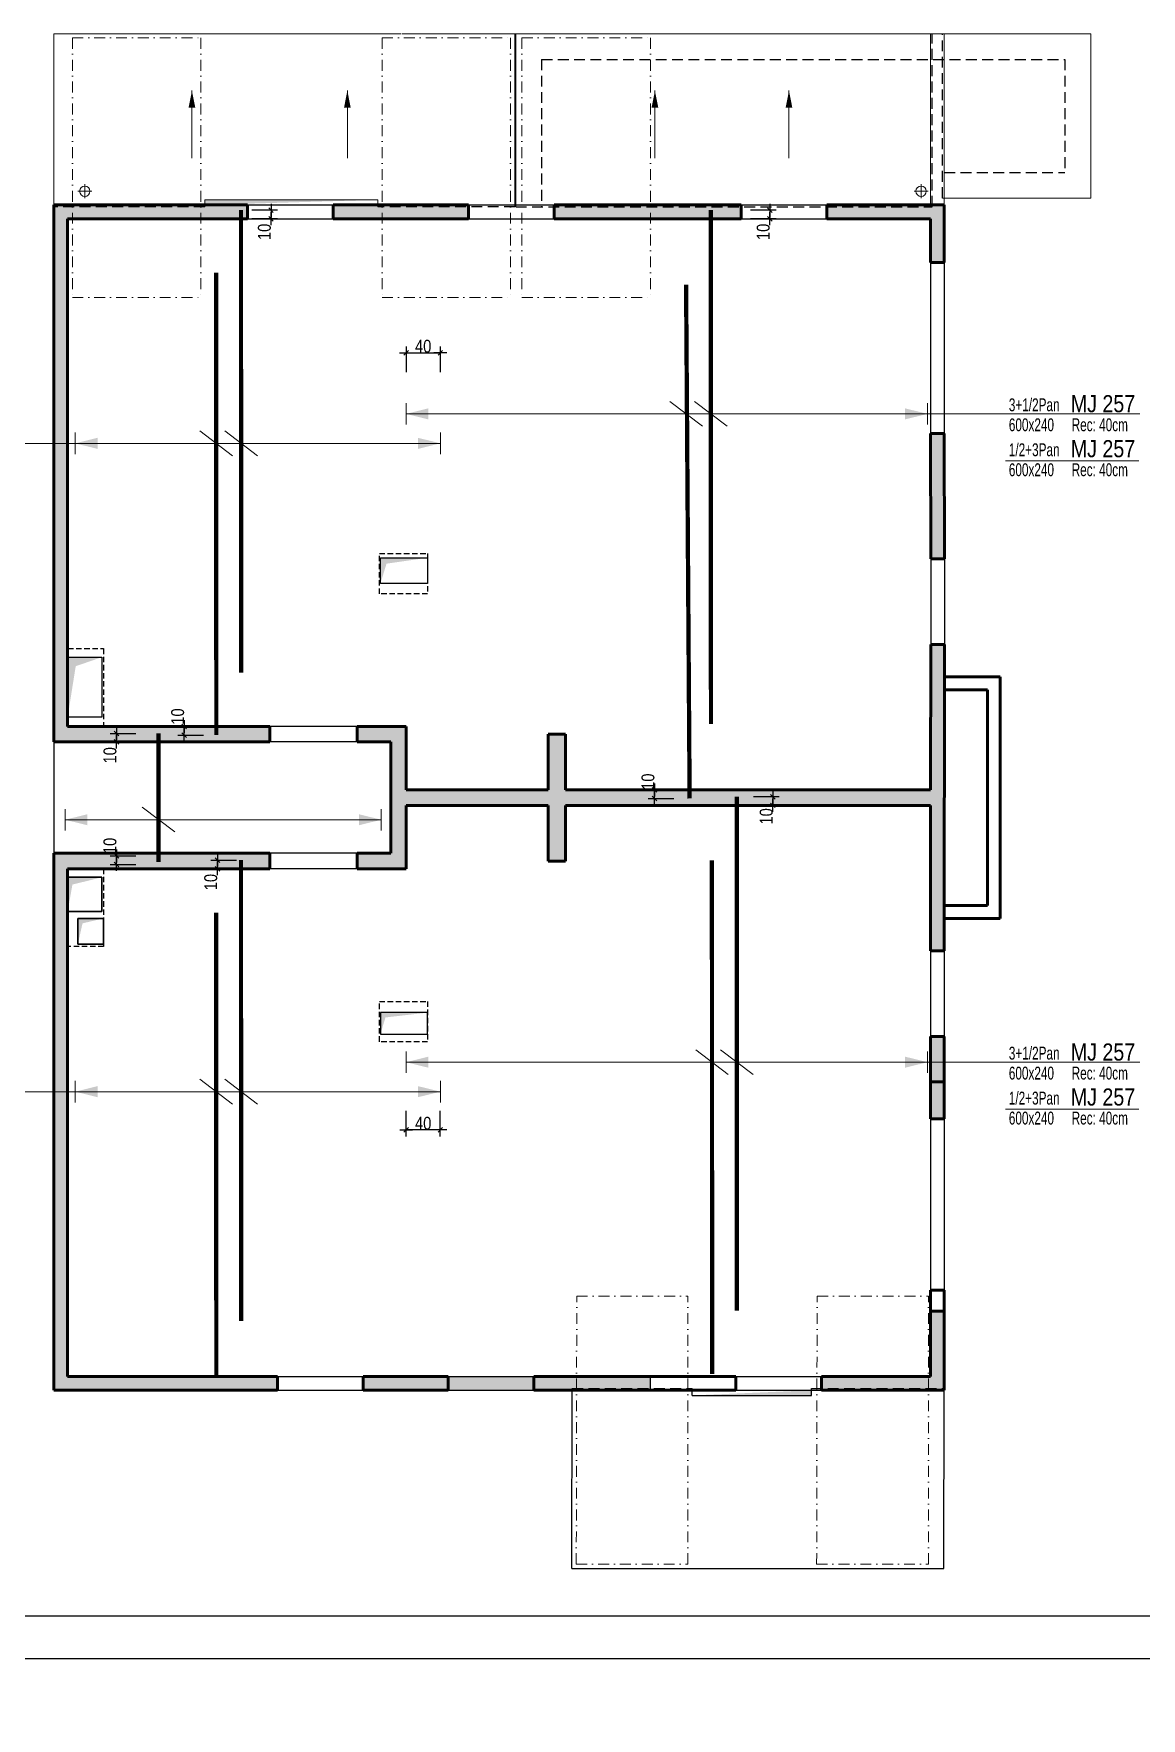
# Model space of a CAD drawing. Header units: millimetres. Extents: x 12045 to 47376, y -21493 to -16931.
# Drawn here: x 39640 to 40933, y -21493 to -19526 of the extents above; entities that cross this region are included whole.
import ezdxf

# ---------------------------------------------------------------- set-up
doc = ezdxf.new("R2010")
doc.units = ezdxf.units.MM
for name, pattern in [('CACHE', [9.525, 6.35, -3.175]), ('CACHEX2', [19.05, 12.7, -6.35]), ('TIRETPTX2', [50.8, 25.4, -12.7, 0, -12.7])]:
    doc.linetypes.add(name, pattern=pattern)
for name, color, linetype in [('01-Cad  2', 1, 'Continuous'), ('01_ARMA_INF', 50, 'Continuous'), ('01_cote_gen', 4, 'Continuous'), ('01_linteaux', 2, 'Continuous'), ('01_murs_sup', 2, 'CACHEX2'), ('01_resv', 32, 'Continuous'), ('01_texte', 230, 'Continuous'), ('AA_COTES', 2, 'Continuous')]:
    doc.layers.add(name, color=color, linetype=linetype)
for name, color, linetype, lineweight in [('01_murs_coup', 5, 'Continuous', 60), ('01_tram_axes', 2, 'TIRETPTX2', 9), ('_GAZELEC-RESERVATION 2', 6, 'Continuous', 18)]:
    doc.layers.add(name, color=color, linetype=linetype, lineweight=lineweight)
doc.styles.add('PATIO', font='ARIALN.TTF')
doc.styles.add('STYLE2', font='ARIALN.TTF')
doc.dimstyles.new('JB50', dxfattribs={"dimscale": 0.1, "dimtxt": 150, "dimasz": 15, "dimexe": 0.1, "dimexo": 0.1, "dimgap": 0.09, "dimtad": 1, "dimdec": 1, "dimdsep": 46, "dimtxsty": 'STYLE2', "dimblk1": 'BOND_G', "dimblk2": 'BOND_D', "dimsah": 1, "dimcen": 1.5, "dimdle": 0.01, "dimse1": 1, "dimse2": 1, "dimclrd": 4, "dimclre": 2, "dimclrt": 6, "dimazin": 2, "dimtfac": 2.333333, "dimtdec": 1, "dimtix": 1, "dimtmove": 2, "dimatfit": 3, "dimldrblk": 'BOND_G', "dimfxl": 1, "dimtolj": 1, "dimtzin": 0, "dimarcsym": 0})

# ---------------------------------------------------------------- blocks, each defined once
blk = doc.blocks.new('BOND_G')
at = {"layer": 'AA_COTES', "color": 0}
for p, q in [((0, -5), (0, 15)), ((5, 0), (-5, 0)), ((1.8, 1.8), (-1.8, -1.8))]:
    blk.add_line(p, q, dxfattribs=at)
blk = doc.blocks.new('BOND_D')
at = {"layer": 'AA_COTES', "color": 0}
for p, q in [((5, 0), (-5, 0)), ((-1.8, -1.8), (1.8, 1.8)), ((0, 5), (0, -15))]:
    blk.add_line(p, q, dxfattribs=at)
blk = doc.blocks.new('*D2674')
at = {"layer": '01_cote_gen', "color": 4, "lineweight": -2, "ltscale": 0.1, "transparency": 16777216}
blk.add_line((39917.4, -19733.5), (39917.4, -19740.5), dxfattribs=at)
at = {"layer": 'Defpoints', "color": 0, "ltscale": 0.1, "transparency": 16777216}
for p in [(37564.7, -19742), (39858.3, -19732), (39917.4, -19742)]:
    blk.add_point(p, dxfattribs=at)
at = {"layer": '01_cote_gen', "color": 4, "lineweight": -2, "ltscale": 0.1, "transparency": 16777216, "xscale": 1.5, "yscale": 1.5, "zscale": 1.5}
for name, p, rotation in [('BOND_G', (39917.4, -19732), 90), ('BOND_D', (39917.4, -19742), 270)]:
    blk.add_blockref(name, p, dxfattribs=dict(at, rotation=rotation))
at = {"layer": '01_cote_gen', "color": 6, "ltscale": 0.1, "transparency": 16777216, "insert": (39909.7, -19757.4), "char_height": 15, "attachment_point": 5, "rotation": 90, "style": 'STYLE2'}
blk.add_mtext('\\A1;10', dxfattribs=at)
blk = doc.blocks.new('*D2675')
at = {"layer": '01_cote_gen', "color": 4, "lineweight": -2, "ltscale": 0.1, "transparency": 16777216}
blk.add_line((39816.2, -20343.5), (39816.2, -20336.5), dxfattribs=at)
at = {"layer": 'Defpoints', "color": 0, "ltscale": 0.1, "transparency": 16777216}
for p in [(39816.2, -20335), (39850.2, -20335), (42120.7, -20345)]:
    blk.add_point(p, dxfattribs=at)
at = {"layer": '01_cote_gen', "color": 4, "lineweight": -2, "ltscale": 0.1, "transparency": 16777216, "xscale": 1.5, "yscale": 1.5, "zscale": 1.5}
for name, p, rotation in [('BOND_D', (39816.2, -20335), 90), ('BOND_G', (39816.2, -20345), 270)]:
    blk.add_blockref(name, p, dxfattribs=dict(at, rotation=rotation))
at = {"layer": '01_cote_gen', "color": 6, "ltscale": 0.1, "transparency": 16777216, "insert": (39808.5, -20323.3), "char_height": 15, "attachment_point": 5, "rotation": 90, "style": 'STYLE2'}
blk.add_mtext('\\A1;10', dxfattribs=at)
blk = doc.blocks.new('*D2676')
at = {"layer": '01_cote_gen', "color": 4, "lineweight": -2, "ltscale": 0.1, "transparency": 16777216}
blk.add_line((40076.5, -19898.7), (40113.5, -19898.7), dxfattribs=at)
at = {"layer": 'Defpoints', "color": 0, "ltscale": 0.1, "transparency": 16777216}
for p in [(40115, -19898.7), (40075, -19924.6), (40115, -19924.6)]:
    blk.add_point(p, dxfattribs=at)
at = {"layer": '01_cote_gen', "color": 4, "lineweight": -2, "ltscale": 0.1, "transparency": 16777216, "xscale": 1.5, "yscale": 1.5, "zscale": 1.5, "rotation": 180}
blk.add_blockref('BOND_G', (40075, -19898.7), dxfattribs=at)
at = {"layer": '01_cote_gen', "color": 4, "lineweight": -2, "ltscale": 0.1, "transparency": 16777216, "xscale": 1.5, "yscale": 1.5, "zscale": 1.5}
blk.add_blockref('BOND_D', (40115, -19898.7), dxfattribs=at)
at = {"layer": '01_cote_gen', "color": 6, "ltscale": 0.1, "transparency": 16777216, "insert": (40095, -19891), "char_height": 15, "attachment_point": 5, "style": 'STYLE2'}
blk.add_mtext('\\A1;40', dxfattribs=at)
blk = doc.blocks.new('*D2677')
at = {"layer": '01_cote_gen', "color": 4, "lineweight": -2, "ltscale": 0.1, "transparency": 16777216}
blk.add_line((40499.6, -19733.5), (40499.6, -19740.5), dxfattribs=at)
at = {"layer": 'Defpoints', "color": 0, "ltscale": 0.1, "transparency": 16777216}
for p in [(38147, -19742), (40440.5, -19732), (40499.6, -19742)]:
    blk.add_point(p, dxfattribs=at)
at = {"layer": '01_cote_gen', "color": 4, "lineweight": -2, "ltscale": 0.1, "transparency": 16777216, "xscale": 1.5, "yscale": 1.5, "zscale": 1.5}
for name, p, rotation in [('BOND_G', (40499.6, -19732), 90), ('BOND_D', (40499.6, -19742), 270)]:
    blk.add_blockref(name, p, dxfattribs=dict(at, rotation=rotation))
at = {"layer": '01_cote_gen', "color": 6, "ltscale": 0.1, "transparency": 16777216, "insert": (40491.9, -19757.4), "char_height": 15, "attachment_point": 5, "rotation": 90, "style": 'STYLE2'}
blk.add_mtext('\\A1;10', dxfattribs=at)
blk = doc.blocks.new('*D2678')
at = {"layer": '01_cote_gen', "color": 4, "lineweight": -2, "ltscale": 0.1, "transparency": 16777216}
blk.add_line((39854.8, -20499.5), (39854.8, -20492.5), dxfattribs=at)
at = {"layer": 'Defpoints', "color": 0, "ltscale": 0.1, "transparency": 16777216}
for p in [(39854.8, -20491), (39882.4, -20491), (39904.3, -20501)]:
    blk.add_point(p, dxfattribs=at)
at = {"layer": '01_cote_gen', "color": 4, "lineweight": -2, "ltscale": 0.1, "transparency": 16777216, "xscale": 1.5, "yscale": 1.5, "zscale": 1.5}
for name, p, rotation in [('BOND_D', (39854.8, -20491), 90), ('BOND_G', (39854.8, -20501), 270)]:
    blk.add_blockref(name, p, dxfattribs=dict(at, rotation=rotation))
at = {"layer": '01_cote_gen', "color": 6, "ltscale": 0.1, "transparency": 16777216, "insert": (39847.1, -20516.6), "char_height": 15, "attachment_point": 5, "rotation": 90, "style": 'STYLE2'}
blk.add_mtext('\\A1;10', dxfattribs=at)
blk = doc.blocks.new('*D2679')
at = {"layer": '01_cote_gen', "color": 4, "lineweight": -2, "ltscale": 0.1, "transparency": 16777216}
blk.add_line((40113.5, -20806), (40076.6, -20806), dxfattribs=at)
at = {"layer": 'Defpoints', "color": 0, "ltscale": 0.1, "transparency": 16777216}
for p in [(40075.1, -20739.4), (40115, -20773.8), (40075.1, -20806)]:
    blk.add_point(p, dxfattribs=at)
at = {"layer": '01_cote_gen', "color": 4, "lineweight": -2, "ltscale": 0.1, "transparency": 16777216, "xscale": 1.5, "yscale": 1.5, "zscale": 1.5, "rotation": 180}
blk.add_blockref('BOND_D', (40075.1, -20806), dxfattribs=at)
at = {"layer": '01_cote_gen', "color": 4, "lineweight": -2, "ltscale": 0.1, "transparency": 16777216, "xscale": 1.5, "yscale": 1.5, "zscale": 1.5}
blk.add_blockref('BOND_G', (40115, -20806), dxfattribs=at)
at = {"layer": '01_cote_gen', "color": 6, "ltscale": 0.1, "transparency": 16777216, "insert": (40095, -20798.3), "char_height": 15, "attachment_point": 5, "style": 'STYLE2'}
blk.add_mtext('\\A1;40', dxfattribs=at)
blk = doc.blocks.new('*D2680')
at = {"layer": '01_cote_gen', "color": 4, "lineweight": -2, "ltscale": 0.1, "transparency": 16777216}
blk.add_line((40365.1, -20417.5), (40365.1, -20410.5), dxfattribs=at)
at = {"layer": 'Defpoints', "color": 0, "ltscale": 0.1, "transparency": 16777216}
for p in [(40365.1, -20409), (40397.4, -20409), (40406, -20419)]:
    blk.add_point(p, dxfattribs=at)
at = {"layer": '01_cote_gen', "color": 4, "lineweight": -2, "ltscale": 0.1, "transparency": 16777216, "xscale": 1.5, "yscale": 1.5, "zscale": 1.5}
for name, p, rotation in [('BOND_D', (40365.1, -20409), 90), ('BOND_G', (40365.1, -20419), 270)]:
    blk.add_blockref(name, p, dxfattribs=dict(at, rotation=rotation))
at = {"layer": '01_cote_gen', "color": 6, "ltscale": 0.1, "transparency": 16777216, "insert": (40357.4, -20399.4), "char_height": 15, "attachment_point": 5, "rotation": 90, "style": 'STYLE2'}
blk.add_mtext('\\A1;10', dxfattribs=at)
blk = doc.blocks.new('*D2681')
at = {"layer": '01_cote_gen', "color": 4, "lineweight": -2, "ltscale": 0.1, "transparency": 16777216}
blk.add_line((40503.1, -20418.5), (40503.1, -20425.5), dxfattribs=at)
at = {"layer": 'Defpoints', "color": 0, "ltscale": 0.1, "transparency": 16777216}
for p in [(40461, -20417), (40470, -20427), (40503.1, -20427)]:
    blk.add_point(p, dxfattribs=at)
at = {"layer": '01_cote_gen', "color": 4, "lineweight": -2, "ltscale": 0.1, "transparency": 16777216, "xscale": 1.5, "yscale": 1.5, "zscale": 1.5}
for name, p, rotation in [('BOND_G', (40503.1, -20417), 90), ('BOND_D', (40503.1, -20427), 270)]:
    blk.add_blockref(name, p, dxfattribs=dict(at, rotation=rotation))
at = {"layer": '01_cote_gen', "color": 6, "ltscale": 0.1, "transparency": 16777216, "insert": (40495.4, -20439.9), "char_height": 15, "attachment_point": 5, "rotation": 90, "style": 'STYLE2'}
blk.add_mtext('\\A1;10', dxfattribs=at)
blk = doc.blocks.new('*D2682')
at = {"layer": '01_cote_gen', "color": 4, "lineweight": -2, "ltscale": 0.1, "transparency": 16777216}
blk.add_line((39737.1, -20351.5), (39737.1, -20344.5), dxfattribs=at)
at = {"layer": 'Defpoints', "color": 0, "ltscale": 0.1, "transparency": 16777216}
for p in [(39737.1, -20343), (39764.7, -20343), (39786.7, -20353)]:
    blk.add_point(p, dxfattribs=at)
at = {"layer": '01_cote_gen', "color": 4, "lineweight": -2, "ltscale": 0.1, "transparency": 16777216, "xscale": 1.5, "yscale": 1.5, "zscale": 1.5}
for name, p, rotation in [('BOND_D', (39737.1, -20343), 90), ('BOND_G', (39737.1, -20353), 270)]:
    blk.add_blockref(name, p, dxfattribs=dict(at, rotation=rotation))
at = {"layer": '01_cote_gen', "color": 6, "ltscale": 0.1, "transparency": 16777216, "insert": (39729.5, -20368.6), "char_height": 15, "attachment_point": 5, "rotation": 90, "style": 'STYLE2'}
blk.add_mtext('\\A1;10', dxfattribs=at)
blk = doc.blocks.new('*D2683')
at = {"layer": '01_cote_gen', "color": 4, "lineweight": -2, "ltscale": 0.1, "transparency": 16777216}
blk.add_line((39737.1, -20494.6), (39737.1, -20487.6), dxfattribs=at)
at = {"layer": 'Defpoints', "color": 0, "ltscale": 0.1, "transparency": 16777216}
for p in [(39737.1, -20486.1), (39771.1, -20486.1), (42041.7, -20496.1)]:
    blk.add_point(p, dxfattribs=at)
at = {"layer": '01_cote_gen', "color": 4, "lineweight": -2, "ltscale": 0.1, "transparency": 16777216, "xscale": 1.5, "yscale": 1.5, "zscale": 1.5}
for name, p, rotation in [('BOND_D', (39737.1, -20486.1), 90), ('BOND_G', (39737.1, -20496.1), 270)]:
    blk.add_blockref(name, p, dxfattribs=dict(at, rotation=rotation))
at = {"layer": '01_cote_gen', "color": 6, "ltscale": 0.1, "transparency": 16777216, "insert": (39729.5, -20474.4), "char_height": 15, "attachment_point": 5, "rotation": 90, "style": 'STYLE2'}
blk.add_mtext('\\A1;10', dxfattribs=at)

msp = doc.modelspace()

# ---------------------------------------------------------------- hatches: boundary and pattern name
at = {"layer": '01_murs_sup', "ltscale": 0.1}
h = msp.add_hatch(dxfattribs=at)
h.set_pattern_fill('DASH', color=256, scale=2.5, angle=135)
h.set_pattern_definition([(135, (10964.975, 14226.0135), (-11.2253202, 9e-16), [7.9375, -7.9375])])
h.paths.add_polyline_path([(39890.05, -19725.99), (39664.05, -19725.99), (39664.05, -20352.99), (39916.05, -20352.99), (39916.05, -20334.99), (39680.05, -20334.99), (39680.05, -19741.99), (39890.05, -19741.99)])
h.paths.add_polyline_path([(40148.05, -19725.99), (39990.05, -19725.99), (39990.05, -19741.99), (40148.05, -19741.99)])
h.paths.add_polyline_path([(40466.05, -19725.99), (40248.05, -19725.99), (40248.05, -19741.99), (40466.05, -19741.99)])
h.paths.add_polyline_path([(40703.05, -19725.99), (40566.05, -19725.99), (40566.05, -19741.99), (40687.05, -19741.99), (40687.05, -19792.99), (40703.05, -19792.99)])
h.paths.add_polyline_path([(40703.05, -19992.99), (40687.05, -19992.99), (40687.54, -20139.03), (40703.54, -20139.03)])
h.paths.add_polyline_path([(40703.54, -20239.03), (40687.54, -20239.03), (40687.05, -20408.99), (40261.05, -20408.99), (40261.05, -20343.99), (40241.05, -20343.99), (40241.05, -20408.99), (40075.05, -20408.99), (40075.05, -20334.99), (40018.05, -20334.99), (40018.05, -20352.99), (40057.05, -20352.99), (40057.05, -20482.99), (40018.05, -20482.99), (40018.05, -20500.99), (40075.05, -20500.99), (40075.05, -20426.99), (40241.05, -20426.99), (40241.05, -20491.99), (40261.05, -20491.99), (40261.05, -20426.99), (40687.05, -20426.99), (40687.05, -20596.99), (40703.05, -20596.99)])
h.paths.add_polyline_path([(40703.05, -20696.99), (40687.05, -20696.99), (40687.05, -20792.99), (40703.05, -20792.99)])
h.paths.add_polyline_path([(40703.05, -21017.62), (40687.05, -21017.62), (40687.05, -21093.99), (40560.05, -21093.99), (40560.05, -21109.99), (40703.05, -21109.99)])
h.paths.add_polyline_path([(40360.05, -21093.99), (40025.05, -21093.99), (40025.05, -21109.99), (40360.05, -21109.99)])
h.paths.add_polyline_path([(39925.05, -21093.99), (39680.05, -21093.99), (39680.05, -20500.99), (39916.05, -20500.99), (39916.05, -20482.99), (39664.05, -20482.99), (39664.05, -21109.99), (39925.05, -21109.99)])
h.paths.add_polyline_path([(39662.05, -21148.99), (39646.05, -21148.99), (39646.05, -21148.99), (39662.05, -21148.99)])
h.paths.add_polyline_path([(39662.05, -21492.99), (39646.05, -21492.99), (39646.05, -21492.99), (39662.05, -21492.99)])

# ---------------------------------------------------------------- linework, layer by layer
at = {"layer": '01-Cad  2'}
for p, q in [((41110.7, -21373.64), (38010.7, -21373.64)), ((41110.7, -21423.64), (37960.7, -21423.64))]:
    msp.add_line(p, q, dxfattribs=at)
at = {"layer": '01_ARMA_INF', "linetype": 'Continuous', "lineweight": 0, "const_width": 5, "flags": 128}
for points in [[(39882.35, -19731.99), (39882.5, -20271.99)], [(40430.74, -19731.99), (40430.89, -20331.99)], [(39853.43, -19804.98), (39853.58, -20344.98)], [(40401.83, -19818.99), (40405.97, -20418.99)], [(39786.04, -20343.05), (39786.09, -20493)], [(40460.95, -20416.99), (40461.1, -21016.99)], [(39882.35, -20490.99), (39882.5, -21028.99)], [(40432.02, -20491.05), (40432.16, -21091.05)], [(39853.43, -20552.3), (39853.58, -21092.3)]]:
    msp.add_lwpolyline(points, dxfattribs=at)
at = {"layer": '01_linteaux', "lineweight": 0}
for p, q in [((39664.05, -19525.99), (39664.05, -19725.99)), ((39664.05, -19525.99), (40069.05, -19525.99)), ((40070.05, -19525.99), (40203.05, -19525.99)), ((40202.05, -19525.99), (40202.05, -19727.99)), ((40203.05, -19525.99), (40203.05, -19727.99)), ((40203.05, -19525.99), (40874.05, -19525.99)), ((40687.05, -19725.99), (40687.05, -19525.99)), ((40703.05, -19725.99), (40703.05, -19525.99)), ((40874.05, -19525.99), (40874.05, -19717.99)), ((39700.05, -19701.84), (39700.05, -19718.15)), ((40676.05, -19701.84), (40676.05, -19718.15)), ((39691.89, -19709.99), (39708.2, -19709.99)), ((39840.05, -19719.99), (39840.05, -19727.99)), ((39840.05, -19719.99), (40042.05, -19719.99)), ((40042.05, -19719.99), (40042.05, -19727.99)), ((40667.89, -19709.99), (40684.2, -19709.99)), ((40703.05, -19717.99), (40874.05, -19717.99)), ((40703.05, -19717.99), (40703.05, -19725.99))]:
    msp.add_line(p, q, dxfattribs=at)
at = {"layer": '01_linteaux', "color": 230, "lineweight": 0}
for p, q in [((39825.11, -19592.49), (39825.11, -19671.35)), ((40006.5, -19592.49), (40006.5, -19671.35)), ((40365.48, -19592.49), (40365.48, -19671.35)), ((40521.92, -19592.49), (40521.92, -19671.35))]:
    msp.add_line(p, q, dxfattribs=at)
at = {"layer": '01_linteaux', "ltscale": 0.1}
for p, q in [((39890.05, -19725.99), (39990.05, -19725.99)), ((40148.05, -19725.99), (40248.05, -19725.99)), ((40466.05, -19725.99), (40566.05, -19725.99)), ((39890.05, -19741.99), (39990.05, -19741.99)), ((40148.05, -19741.99), (40248.05, -19741.99)), ((40466.05, -19741.99), (40566.05, -19741.99)), ((40687.05, -19792.99), (40687.05, -19992.99)), ((40703.05, -19792.99), (40703.05, -19992.99)), ((40687.54, -20139.03), (40687.54, -20239.03)), ((40703.54, -20139.03), (40703.54, -20239.03)), ((40018.05, -20334.99), (39916.05, -20334.99)), ((39664.05, -20352.99), (39664.05, -20482.99)), ((40018.05, -20352.99), (39916.05, -20352.99)), ((40018.05, -20482.99), (39916.05, -20482.99)), ((40018.05, -20500.99), (39916.05, -20500.99)), ((40687.05, -20596.99), (40687.05, -20696.99)), ((40703.05, -20596.99), (40703.05, -20696.99)), ((40687.05, -20792.99), (40687.05, -20992.99)), ((40703.05, -20792.99), (40703.05, -20992.99)), ((39925.05, -21093.99), (40025.05, -21093.99)), ((40124.05, -21093.99), (40224.05, -21093.99)), ((40460.05, -21093.99), (40560.05, -21093.99)), ((39925.05, -21109.99), (40025.05, -21109.99)), ((40124.05, -21109.99), (40224.05, -21109.99)), ((40268.68, -21317.98), (40269.05, -21107.99)), ((40409.05, -21115.99), (40409.05, -21107.99)), ((40409.05, -21115.99), (40548.05, -21115.99)), ((40460.05, -21109.99), (40560.05, -21109.99)), ((40548.05, -21115.99), (40548.05, -21107.99)), ((40702.68, -21317.98), (40703.05, -21109.99)), ((40268.68, -21317.98), (40702.68, -21317.98))]:
    msp.add_line(p, q, dxfattribs=at)
at = {"layer": '01_linteaux', "lineweight": 0}
for centre in [(39700.05, -19709.99), (40676.05, -19709.99)]:
    msp.add_circle(centre, 6, dxfattribs=at)
at = {"layer": '01_linteaux', "color": 230, "lineweight": 0}
for points in [[(39825.11, -19592.49), (39821.21, -19612.4), (39825.11, -19612.4)], [(39825.11, -19592.49), (39829.01, -19612.4), (39825.11, -19612.4)], [(40006.5, -19592.49), (40002.6, -19612.4), (40006.5, -19612.4)], [(40006.5, -19592.49), (40010.4, -19612.4), (40006.5, -19612.4)], [(40365.48, -19592.49), (40361.58, -19612.4), (40365.48, -19612.4)], [(40365.48, -19592.49), (40369.38, -19612.4), (40365.48, -19612.4)], [(40521.92, -19592.49), (40518.03, -19612.4), (40521.92, -19612.4)], [(40521.92, -19592.49), (40525.82, -19612.4), (40521.92, -19612.4)]]:
    msp.add_solid(points, dxfattribs=at)
at = {"layer": '01_linteaux', "ltscale": 0.1}
for points in [[(39840.05, -19725.99), (39840.05, -19719.99), (40042.05, -19719.99)], [(40548.05, -21109.99), (40548.05, -21115.99), (40409.05, -21115.99)]]:
    msp.add_solid(points, dxfattribs=at)
at = {"layer": '01_murs_coup'}
for p, q in [((39664.05, -19725.99), (39664.05, -20352.99)), ((39664.05, -19725.99), (39890.05, -19725.99)), ((39890.05, -19725.99), (39890.05, -19741.99)), ((39990.05, -19725.99), (39990.05, -19741.99)), ((39990.05, -19725.99), (40148.05, -19725.99)), ((40148.05, -19725.99), (40148.05, -19741.99)), ((40248.05, -19725.99), (40248.05, -19741.99)), ((40248.05, -19725.99), (40466.05, -19725.99)), ((40466.05, -19725.99), (40466.05, -19741.99)), ((40566.05, -19725.99), (40566.05, -19741.99)), ((40566.05, -19725.99), (40703.05, -19725.99)), ((40703.05, -19725.99), (40703.05, -19792.99)), ((39680.05, -19741.99), (39680.05, -20334.99)), ((39680.05, -19741.99), (39890.05, -19741.99)), ((39990.05, -19741.99), (40148.05, -19741.99)), ((40248.05, -19741.99), (40466.05, -19741.99)), ((40566.05, -19741.99), (40687.05, -19741.99)), ((40687.05, -19741.99), (40687.05, -19792.99)), ((40687.05, -19792.99), (40703.05, -19792.99)), ((40687.05, -19992.99), (40687.54, -20139.03)), ((40687.05, -19992.99), (40703.05, -19992.99)), ((40703.05, -19992.99), (40703.54, -20139.03)), ((40687.54, -20139.03), (40703.54, -20139.03)), ((40687.54, -20239.03), (40687.05, -20408.99)), ((40687.54, -20239.03), (40703.54, -20239.03)), ((40703.54, -20239.03), (40703.05, -20596.99)), ((40703.05, -20276.99), (40768.55, -20276.99)), ((40768.55, -20558.99), (40768.55, -20276.99)), ((40703.05, -20291.99), (40753.55, -20291.99)), ((40753.55, -20543.99), (40753.55, -20291.99)), ((39680.05, -20334.99), (39916.05, -20334.99)), ((39916.05, -20334.99), (39916.05, -20352.99)), ((40018.05, -20334.99), (40075.05, -20334.99)), ((40018.05, -20334.99), (40018.05, -20352.99)), ((40075.05, -20334.99), (40075.05, -20408.99)), ((39664.05, -20352.99), (39916.05, -20352.99)), ((40018.05, -20352.99), (40057.05, -20352.99)), ((40057.05, -20352.99), (40057.05, -20482.99)), ((40241.05, -20343.99), (40241.05, -20408.99)), ((40241.05, -20343.99), (40261.05, -20343.99)), ((40261.05, -20343.99), (40261.05, -20408.99)), ((40075.05, -20408.99), (40241.05, -20408.99)), ((40261.05, -20408.99), (40687.05, -20408.99)), ((40075.05, -20426.99), (40075.05, -20500.99)), ((40075.05, -20426.99), (40241.05, -20426.99)), ((40241.05, -20426.99), (40241.05, -20491.99)), ((40261.05, -20426.99), (40261.05, -20491.99)), ((40261.05, -20426.99), (40687.05, -20426.99)), ((40687.05, -20426.99), (40687.05, -20596.99)), ((39664.05, -20482.99), (39916.05, -20482.99)), ((39664.05, -21109.99), (39664.05, -20482.99)), ((39916.05, -20482.99), (39916.05, -20500.99)), ((40018.05, -20482.99), (40018.05, -20500.99)), ((40018.05, -20482.99), (40057.05, -20482.99)), ((40241.05, -20491.99), (40261.05, -20491.99)), ((39680.05, -20500.99), (39680.05, -21093.99)), ((39680.05, -20500.99), (39916.05, -20500.99)), ((40018.05, -20500.99), (40075.05, -20500.99)), ((40703.05, -20543.99), (40753.55, -20543.99)), ((40703.05, -20558.99), (40768.55, -20558.99)), ((40687.05, -20596.99), (40703.05, -20596.99)), ((40687.05, -20696.99), (40687.05, -20792.99)), ((40687.05, -20696.99), (40703.05, -20696.99)), ((40703.05, -20696.99), (40703.05, -20792.99)), ((40687.05, -20749.99), (40703.05, -20749.99)), ((40687.05, -20792.99), (40703.05, -20792.99)), ((40687.05, -20992.99), (40687.05, -21093.99)), ((40687.05, -20992.99), (40703.05, -20992.99)), ((40703.05, -20992.99), (40703.05, -21109.99)), ((40687.05, -21017.62), (40703.05, -21017.62)), ((39680.05, -21093.99), (39925.05, -21093.99)), ((39925.05, -21093.99), (39925.05, -21109.99)), ((40025.05, -21093.99), (40025.05, -21109.99)), ((40025.05, -21093.99), (40124.05, -21093.99)), ((40124.05, -21093.99), (40124.05, -21109.99)), ((40224.05, -21093.99), (40224.05, -21109.99)), ((40224.05, -21093.99), (40460.05, -21093.99)), ((40460.05, -21093.99), (40460.05, -21109.99)), ((40560.05, -21093.99), (40560.05, -21109.99)), ((40560.05, -21093.99), (40687.05, -21093.99)), ((39664.05, -21109.99), (39925.05, -21109.99)), ((40025.05, -21109.99), (40124.05, -21109.99)), ((40224.05, -21109.99), (40460.05, -21109.99)), ((40560.05, -21109.99), (40703.05, -21109.99))]:
    msp.add_line(p, q, dxfattribs=at)
at = {"layer": '01_murs_sup'}
for p, q in [((40689.05, -19727.99), (40689.05, -19525.99)), ((40701.05, -19717.99), (40701.05, -19525.99)), ((40233.05, -19555.99), (40844.05, -19555.99)), ((40233.05, -19555.99), (40233.05, -19727.99)), ((40844.05, -19555.99), (40844.05, -19687.99)), ((40703.05, -19687.99), (40844.05, -19687.99)), ((39840.05, -19727.99), (39664.05, -19727.99)), ((40202.05, -19727.99), (40042.05, -19727.99)), ((40203.05, -19727.99), (40689.05, -19727.99)), ((40269.05, -21107.99), (40409.05, -21107.99)), ((40548.05, -21107.99), (40703.05, -21107.99))]:
    msp.add_line(p, q, dxfattribs=at)
at = {"layer": '01_murs_sup', "ltscale": 2}
for p, q in [((39664.05, -19725.99), (39664.05, -20352.99)), ((39664.05, -19725.99), (39890.05, -19725.99)), ((39890.05, -19725.99), (39890.05, -19741.99)), ((39990.05, -19725.99), (39990.05, -19741.99)), ((39990.05, -19725.99), (40148.05, -19725.99)), ((40148.05, -19725.99), (40148.05, -19741.99)), ((40248.05, -19725.99), (40248.05, -19741.99)), ((40248.05, -19725.99), (40466.05, -19725.99)), ((40466.05, -19725.99), (40466.05, -19741.99)), ((40566.05, -19725.99), (40566.05, -19741.99)), ((40566.05, -19725.99), (40703.05, -19725.99)), ((40703.05, -19725.99), (40703.05, -19792.99)), ((40703.05, -19725.99), (40703.05, -19792.99)), ((39680.05, -19741.99), (39680.05, -20334.99)), ((39680.05, -19741.99), (39890.05, -19741.99)), ((39990.05, -19741.99), (40148.05, -19741.99)), ((40248.05, -19741.99), (40466.05, -19741.99)), ((40566.05, -19741.99), (40687.05, -19741.99)), ((40687.05, -19741.99), (40687.05, -19792.99)), ((40687.05, -19792.99), (40703.05, -19792.99)), ((40687.05, -19992.99), (40687.54, -20139.03)), ((40687.05, -19992.99), (40703.05, -19992.99)), ((40703.05, -19992.99), (40703.54, -20139.03)), ((40687.54, -20139.03), (40703.54, -20139.03)), ((40687.54, -20239.03), (40687.05, -20408.99)), ((40687.54, -20239.03), (40703.54, -20239.03)), ((40703.54, -20239.03), (40703.05, -20596.99)), ((39680.05, -20334.99), (39916.05, -20334.99)), ((39916.05, -20334.99), (39916.05, -20352.99)), ((40018.05, -20334.99), (40075.05, -20334.99)), ((40018.05, -20334.99), (40018.05, -20352.99)), ((40075.05, -20334.99), (40075.05, -20408.99)), ((39664.05, -20352.99), (39916.05, -20352.99)), ((40018.05, -20352.99), (40057.05, -20352.99)), ((40057.05, -20352.99), (40057.05, -20482.99)), ((40241.05, -20343.99), (40241.05, -20408.99)), ((40241.05, -20343.99), (40261.05, -20343.99)), ((40261.05, -20343.99), (40261.05, -20408.99)), ((40075.05, -20408.99), (40241.05, -20408.99)), ((40261.05, -20408.99), (40687.05, -20408.99)), ((40075.05, -20426.99), (40075.05, -20500.99)), ((40075.05, -20426.99), (40241.05, -20426.99)), ((40241.05, -20426.99), (40241.05, -20491.99)), ((40261.05, -20426.99), (40261.05, -20491.99)), ((40261.05, -20426.99), (40687.05, -20426.99)), ((40687.05, -20426.99), (40687.05, -20596.99)), ((39664.05, -20482.99), (39916.05, -20482.99)), ((39664.05, -21109.99), (39664.05, -20482.99)), ((39916.05, -20482.99), (39916.05, -20500.99)), ((40018.05, -20482.99), (40018.05, -20500.99)), ((40018.05, -20482.99), (40057.05, -20482.99)), ((40241.05, -20491.99), (40261.05, -20491.99)), ((39680.05, -20500.99), (39680.05, -21093.99)), ((39680.05, -20500.99), (39916.05, -20500.99)), ((40018.05, -20500.99), (40075.05, -20500.99)), ((40687.05, -20596.99), (40703.05, -20596.99)), ((40687.05, -20696.99), (40687.05, -20792.99)), ((40687.05, -20696.99), (40703.05, -20696.99)), ((40703.05, -20696.99), (40703.05, -20792.99)), ((40687.05, -20749.99), (40703.05, -20749.99)), ((40687.05, -20792.99), (40703.05, -20792.99)), ((40687.05, -20992.99), (40687.05, -21093.99)), ((40687.05, -20992.99), (40703.05, -20992.99)), ((40703.05, -20992.99), (40703.05, -21109.99)), ((40687.05, -21017.62), (40703.05, -21017.62)), ((39680.05, -21093.99), (39925.05, -21093.99)), ((39925.05, -21093.99), (39925.05, -21109.99)), ((40025.05, -21093.99), (40025.05, -21109.99)), ((40025.05, -21093.99), (40360.05, -21093.99)), ((40360.05, -21093.99), (40360.05, -21109.99)), ((40560.05, -21093.99), (40560.05, -21109.99)), ((40560.05, -21093.99), (40687.05, -21093.99)), ((39664.05, -21109.99), (39925.05, -21109.99)), ((40025.05, -21109.99), (40360.05, -21109.99)), ((40560.05, -21109.99), (40703.05, -21109.99))]:
    msp.add_line(p, q, dxfattribs=at)
at = {"layer": '01_resv', "linetype": 'CACHE'}
for p, q in [((40044.02, -20132.96), (40100.06, -20132.96)), ((40044.02, -20179.98), (40044.03, -20132.96)), ((40100.06, -20132.96), (40100.06, -20179.98)), ((40100.06, -20179.98), (40044.02, -20179.98)), ((39680.37, -20243.96), (39722.02, -20243.96)), ((39722.02, -20243.96), (39722.02, -20335.03)), ((39722.02, -20500.95), (39722.02, -20591.98)), ((39722.02, -20591.98), (39680.37, -20591.98)), ((40044.02, -20702.97), (40044.02, -20655.96)), ((40044.02, -20655.97), (40100.07, -20655.97)), ((40100.07, -20655.97), (40100.07, -20702.97)), ((40100.07, -20702.97), (40044.02, -20702.97))]:
    msp.add_line(p, q, dxfattribs=at)
at = {"layer": '01_resv', "ltscale": 0.1}
for p, q in [((40045.06, -20167.97), (40045.06, -20137.97)), ((40045.06, -20137.97), (40100.06, -20137.97)), ((40045.06, -20167.97), (40045.06, -20137.97)), ((40100.06, -20137.97), (40100.06, -20167.97)), ((40100.06, -20167.97), (40045.06, -20167.97)), ((39680.01, -20323.97), (39680.01, -20253.87)), ((39680.01, -20253.87), (39720.01, -20253.87)), ((39720.01, -20253.87), (39720.01, -20323.97)), ((39720.01, -20323.97), (39680.01, -20323.97)), ((40100.07, -20669.03), (40045.07, -20669.03)), ((40045.07, -20669.03), (40045.07, -20694.03)), ((40100.07, -20694.03), (40100.07, -20669.03)), ((40045.07, -20694.03), (40100.07, -20694.03))]:
    msp.add_line(p, q, dxfattribs=at)
at = {"layer": '01_resv', "lineweight": 30}
for p, q in [((39720.05, -20511.01), (39680.05, -20511.01)), ((39680.05, -20511.01), (39680.05, -20551.01)), ((39720.05, -20511.01), (39680.05, -20511.01)), ((39720.05, -20551.01), (39720.05, -20511.01)), ((39680.05, -20551.01), (39720.05, -20551.01)), ((39692.02, -20588.97), (39692.02, -20558.97)), ((39692.02, -20558.97), (39722.02, -20558.97)), ((39722.02, -20558.97), (39722.02, -20588.97)), ((39722.02, -20588.97), (39692.02, -20588.97))]:
    msp.add_line(p, q, dxfattribs=at)
at = {"layer": '01_resv', "ltscale": 0.1}
for points in [[(40045.06, -20167.97), (40045.06, -20137.97), (40052.22, -20144.77)], [(40045.06, -20137.97), (40100.06, -20137.97), (40052.22, -20144.77)], [(39680.05, -20323.97), (39680.05, -20253.87), (39689.47, -20264.54)], [(39680.05, -20253.87), (39720.35, -20253.87), (39689.47, -20264.54)], [(39680.05, -20551.01), (39680.05, -20511.01), (39685.63, -20519.49)], [(39680.05, -20511.01), (39720.05, -20511.01), (39685.63, -20519.49)], [(39692.02, -20588.97), (39692.02, -20558.97), (39697.43, -20564.77)], [(39692.02, -20558.97), (39722.02, -20558.97), (39697.43, -20564.77)], [(40045.07, -20694.03), (40045.07, -20669.03), (40050.98, -20674.64)], [(40045.07, -20669.03), (40100.07, -20669.03), (40050.98, -20674.64)]]:
    msp.add_solid(points, dxfattribs=at)
at = {"layer": '01_texte', "linetype": 'Continuous', "lineweight": 0}
for p, q in [((40075.05, -19957.42), (40075.05, -19982.38)), ((40382.84, -19955.4), (40420.92, -19984.41)), ((40411.78, -19955.39), (40449.85, -19984.4)), ((40683.55, -19957.42), (40683.55, -19982.38)), ((40075.05, -19969.9), (40683.55, -19969.9)), ((40683.55, -19969.9), (40931.29, -19969.9)), ((39484.78, -20004.32), (39688.8, -20004.32)), ((39688.81, -19991.83), (39688.81, -20016.79)), ((39688.81, -20004.32), (40115.05, -20004.31)), ((39834.45, -19989.82), (39872.52, -20018.83)), ((39863.38, -19989.81), (39901.45, -20018.82)), ((40115.05, -19991.83), (40115.05, -20016.79)), ((40774.74, -20024.85), (40930.15, -20024.85)), ((39677.06, -20431.33), (39677.06, -20456.29)), ((39767.04, -20428.94), (39805.11, -20457.95)), ((40046.07, -20431.33), (40046.07, -20456.29)), ((39677.06, -20443.81), (40046.07, -20443.81)), ((40413.05, -20712.4), (40451.12, -20741.41)), ((40441.99, -20712.39), (40480.06, -20741.4)), ((40075.05, -20714.42), (40075.05, -20739.38)), ((40075.05, -20726.9), (40683.55, -20726.9)), ((40683.55, -20714.42), (40683.55, -20739.38)), ((40683.55, -20726.9), (40931.29, -20726.9)), ((39688.81, -20748.83), (39688.81, -20773.79)), ((39834.45, -20746.82), (39872.52, -20775.83)), ((39863.38, -20746.81), (39901.45, -20775.82)), ((40115.05, -20748.83), (40115.05, -20773.79)), ((39484.78, -20761.32), (39688.8, -20761.32)), ((39688.81, -20761.32), (40115.05, -20761.31)), ((40774.74, -20781.85), (40930.15, -20781.85))]:
    msp.add_line(p, q, dxfattribs=at)
for points in [[(40075.05, -19969.9), (40101.14, -19963.44), (40101.14, -19969.9)], [(40683.55, -19969.9), (40657.46, -19963.44), (40657.46, -19969.9)], [(40075.05, -19969.9), (40101.14, -19976.36), (40101.14, -19969.9)], [(40683.55, -19969.9), (40657.46, -19976.36), (40657.46, -19969.9)], [(39688.8, -20004.32), (39714.9, -19997.86), (39714.9, -20004.32)], [(39688.8, -20004.32), (39714.9, -20010.78), (39714.9, -20004.32)], [(40115.05, -20004.31), (40088.95, -19997.85), (40088.95, -20004.31)], [(40115.05, -20004.31), (40088.95, -20010.77), (40088.95, -20004.31)], [(39677.06, -20443.81), (39703.16, -20437.35), (39703.16, -20443.81)], [(39677.06, -20443.81), (39703.16, -20450.27), (39703.16, -20443.81)], [(40046.07, -20443.81), (40019.98, -20437.35), (40019.98, -20443.81)], [(40046.07, -20443.81), (40019.98, -20450.27), (40019.98, -20443.81)], [(40075.05, -20726.9), (40101.14, -20720.44), (40101.14, -20726.9)], [(40075.05, -20726.9), (40101.14, -20733.36), (40101.14, -20726.9)], [(40683.55, -20726.9), (40657.46, -20720.44), (40657.46, -20726.9)], [(40683.55, -20726.9), (40657.46, -20733.36), (40657.46, -20726.9)], [(39688.8, -20761.32), (39714.9, -20754.86), (39714.9, -20761.32)], [(39688.8, -20761.32), (39714.9, -20767.78), (39714.9, -20761.32)], [(40115.05, -20761.31), (40088.95, -20754.85), (40088.95, -20761.31)], [(40115.05, -20761.31), (40088.95, -20767.77), (40088.95, -20761.31)]]:
    msp.add_solid(points, dxfattribs=at)
at = {"layer": '01_tram_axes', "ltscale": 0.5}
for p, q in [((39685.57, -19530.99), (39685.57, -19833.99)), ((39685.57, -19530.99), (39835.57, -19530.99)), ((39835.57, -19530.99), (39835.57, -19833.99)), ((40047.06, -19530.99), (40047.06, -19833.99)), ((40047.06, -19530.99), (40198.15, -19530.99)), ((40197.06, -19530.99), (40197.06, -19833.99)), ((40210.32, -19530.99), (40210.32, -19833.99)), ((40210.32, -19530.99), (40361.41, -19530.99)), ((40360.32, -19530.99), (40360.32, -19833.99)), ((40703.05, -19717.99), (40701.05, -19717.99)), ((39685.57, -19833.99), (39835.57, -19833.99)), ((40047.06, -19833.99), (40197.06, -19833.99)), ((40210.32, -19833.99), (40360.32, -19833.99)), ((40273.69, -21312.98), (40274.23, -20999.99)), ((40274.23, -20999.99), (40404.05, -20999.99)), ((40404.05, -21312.98), (40404.05, -20999.99)), ((40554.21, -21312.98), (40554.76, -20999.99)), ((40554.76, -20999.99), (40684.57, -20999.99)), ((40684.57, -21312.98), (40684.57, -20999.99)), ((40273.69, -21312.98), (40404.05, -21312.98)), ((40554.21, -21312.98), (40684.57, -21312.98))]:
    msp.add_line(p, q, dxfattribs=at)
at = {"layer": '_GAZELEC-RESERVATION 2'}
msp.add_line((39720.01, -20253.87), (39720.01, -20323.97), dxfattribs=at)

# ---------------------------------------------------------------- texts
at = {"layer": '01_texte', "ltscale": 5, "style": 'PATIO', "width": 0.8}
for s, p in [('3+1/2Pan', (40778.5, -19966.8)), ('600x240', (40778.5, -19990.13)), ('Rec: 40cm', (40851.83, -19990.13)), ('1/2+3Pan', (40778.5, -20019.32)), ('600x240', (40778.5, -20042.65)), ('Rec: 40cm', (40851.83, -20042.65)), ('3+1/2Pan', (40778.5, -20723.8)), ('600x240', (40778.5, -20747.13)), ('Rec: 40cm', (40851.83, -20747.13)), ('1/2+3Pan', (40778.5, -20776.32)), ('600x240', (40778.5, -20799.65)), ('Rec: 40cm', (40851.83, -20799.65))]:
    msp.add_text(s, height=15, dxfattribs=at).set_placement(p)
at = {"layer": '01_texte', "ltscale": 5, "style": 'PATIO'}
for p in [(40850.83, -19968.01), (40850.83, -20020.53), (40850.83, -20725.01), (40850.83, -20777.53)]:
    msp.add_text('MJ 257', height=20, dxfattribs=at).set_placement(p)

# ---------------------------------------------------------------- dimensions: what is measured, and where the dimension line sits
at = {"layer": '01_cote_gen', "ltscale": 0.1}
for base, p1, p2, picture, middle in [((39917.38, -19741.99), (39858.27, -19731.99), (37564.74, -19741.99), '*D2674', (39909.72, -19757.43)), ((40499.6, -19741.99), (40440.49, -19731.99), (38146.95, -19741.99), '*D2677', (40491.93, -19757.43)), ((39816.16, -20335), (42120.72, -20344.98), (39850.16, -20335), '*D2675', (39808.49, -20323.32)), ((39737.12, -20342.99), (39786.71, -20352.99), (39764.71, -20342.99), '*D2682', (39729.45, -20368.6)), ((40365.11, -20408.99), (40405.97, -20418.99), (40397.4, -20408.99), '*D2680', (40357.44, -20399.37)), ((40503.1, -20426.99), (40460.95, -20416.99), (40469.98, -20426.99), '*D2681', (40495.43, -20439.92)), ((39737.12, -20486.1), (42041.69, -20496.08), (39771.12, -20486.1), '*D2683', (39729.45, -20474.42)), ((39854.76, -20490.99), (39904.34, -20500.99), (39882.35, -20490.99), '*D2678', (39847.09, -20516.6))]:
    dim = msp.add_linear_dim(base=base, p1=p1, p2=p2, angle=90, dimstyle='JB50', dxfattribs=at)
    dim.commit()
    dim.dimension.update_dxf_attribs({"geometry": picture, "text_midpoint": middle, "dimtype": 160})
for base, p1, p2, picture, middle in [((40115.05, -19898.67), (40075.05, -19924.56), (40115.05, -19924.56), '*D2676', (40095.05, -19891)), ((40075.05, -20806.01), (40115.05, -20773.79), (40075.05, -20739.38), '*D2679', (40095.05, -20798.34))]:
    dim = msp.add_linear_dim(base=base, p1=p1, p2=p2, dimstyle='JB50', dxfattribs=at)
    dim.commit()
    dim.dimension.update_dxf_attribs({"geometry": picture, "text_midpoint": middle})

doc.saveas('drawing.dxf')
